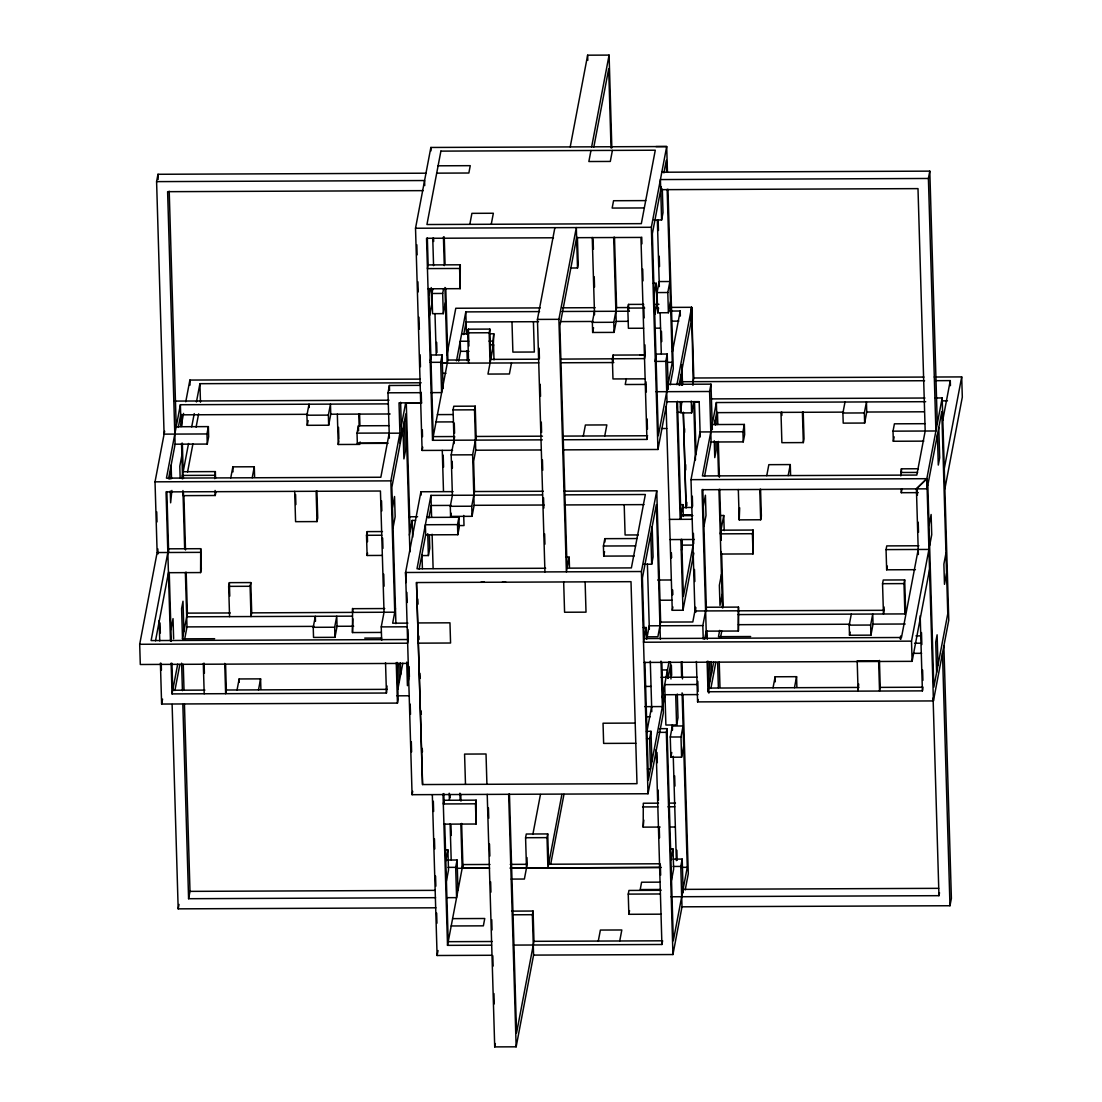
<?xml version="1.0" encoding="UTF-8"?>
<svg xmlns="http://www.w3.org/2000/svg" width="1102" height="1102" viewBox="0 0 1102 1102"><rect width="100%" height="100%" fill="white"/><g stroke="black" fill="none" stroke-linecap="round" stroke-linejoin="round"><path stroke-width="1.5" d="M679.052 385.149L691.216 321.068L691.615 307.306L671.146 307.389M169.212 191.225L176.21 426.75L208.361 426.612L206.969 433.954L164.088 434.133L156.594 181.623L157.985 174.281L425.978 173.193M408.181 663.39L140.298 664.492L139.692 644.284L157.131 552.543L155.024 481.836L164.653 431.199M388.014 403.883L180.384 404.737L166.443 478.13L380.837 477.249L389.199 433.21L399.916 433.169L390.852 480.871L394.75 612.189L251.711 612.864L250.994 616.569L250.099 586.278L250.801 582.572L229.368 582.655L228.665 586.36L229.574 616.624M168.537 478.805L175.108 444.189L167.614 191.679L423.168 190.632M178.304 427.411L180.687 414.834L307.61 414.311M181.348 425.083L183.552 413.415M185.77 401.734L189.888 380.066L420.096 379.116M181.885 455.236L179.791 466.242L180.149 478.02M181.885 478.571L188.552 443.486M191.707 426.873L194.241 413.581M196.445 401.954L199.917 383.689L421.171 382.78M155.506 640.841L168.441 572.696L200.605 572.572L201.308 568.894L200.702 548.7L168.537 548.824L151.112 640.579L408.277 639.532L407.974 629.421M183.552 493.145L183.084 495.638L215.248 495.501L215.951 491.795M187.574 471.987L192.946 443.748M196.101 427.135L198.622 413.856M170.948 629.628L173.028 618.621L173.634 638.829M175.108 444.189L207.272 444.065L208.664 436.723L208.361 426.612M397.051 662.385L398.153 699.412L397.45 703.09L161.622 704.04L162.559 699.109M387.036 685.995L386.43 693.034L172.036 693.902L177.697 664.134M214.656 638.719L182.505 638.857L187.381 613.125L186.169 572.158M200.605 572.572L200.702 548.7M214.752 478.667L215.345 471.601L183.194 471.725L182.34 443.114M174.901 690.541L179.86 664.451M184.599 639.504L186.996 626.9L185.37 572.42M230.759 477.869L232.853 466.849L254.286 466.766L254.59 476.863M252.206 477.772L254.286 466.766M435.869 907.8L178.18 908.847L179.02 904.439M225.593 664.768L226.337 690.017L225.635 693.681L224.739 663.39M435.579 897.689L188.594 898.709L189.999 891.366L184.433 703.971M237.054 689.976L239.148 678.956L260.582 678.873L260.885 688.97M328.671 425.22L328.368 415.123L330.462 404.117L330.765 414.214L328.671 425.22L307.238 425.317L306.935 415.22L309.028 404.2L309.125 407.575M307.238 425.317L308.133 420.592M258.502 689.88L260.582 678.873M294.689 491.368L295.584 521.673L317.018 521.59L317.72 517.912L316.921 490.982M360.147 441.957L359.679 444.409L338.231 444.492L338.934 440.828M334.967 637.328L334.664 627.231L336.757 616.225L337.06 626.322L334.967 637.328L313.533 637.424L313.23 627.313L315.324 616.307L315.475 621.363M387.808 443.321L357.337 443.445L357.034 433.141L358.425 425.799L388.896 425.675M452.578 450.319L422.121 450.442L415.523 228.238L430.868 147.461L666.696 146.538L667.454 172.174M389.35 438.169L388 392.808L389.392 385.48L420.275 385.342M382.353 555.422L367.118 555.491L366.511 535.297L367.214 531.619L382.449 531.563M440.896 151.098L426.942 224.532L641.336 223.651L655.277 150.216L440.883 151.126M381.251 632.438L352.475 632.562L352.874 618.787M367.118 555.491L367.586 553.039M428.141 264.921L427.438 268.599L459.603 268.461L460.292 264.797L428.141 264.921L427.342 237.991M401.321 425.827L405.591 403.346M429.036 295.226L430.235 288.931M445.387 302.637L443.293 313.643L432.563 313.684L431.97 293.49L432.866 288.765M392.45 507.512L394.544 496.506L395.15 516.7L393.056 527.706M429.642 315.434L431.736 304.414L431.226 287.581M443.293 313.643L442.687 293.449L443.583 288.724M430.262 360.864L431.378 354.996L442.095 354.954L443.1 388.62M381.65 640.372L381.251 626.9L384.033 612.23L380.438 491.024L166.044 491.891L170.466 640.978M422.121 450.442L422.741 447.15M430.882 392.643L441.599 392.587L440.704 362.296L442.095 354.954M395.453 608.511L392.67 623.195L407.892 623.126M409.393 535.117L412.189 520.433L415.564 520.419M469.824 224.353L471.904 213.347L493.352 213.251L491.258 224.257M453.087 491.63L420.923 491.754L405.591 572.489L405.894 582.6M446.833 355.354L455.787 308.257L540.09 307.913M428.044 288.793L460.195 288.669L460.292 264.797M542.308 439.85L432.535 440.304L447.894 360.037L445.773 288.228M542.432 494.922L430.951 495.377L417.011 568.784L545.642 568.26M456.517 360.822L465.802 311.894L539.553 311.59M419.159 569.1L425.675 534.842L425.372 524.745L457.523 524.607L458.928 517.265L426.763 517.403M428.885 517.912L431.254 505.487L451.035 505.405M458.666 361.139L460.526 351.345L460.237 341.248L468.694 341.221M463.722 334.567L466.105 321.991L538.534 321.688M397.85 689.315L402.809 663.211M408.277 639.532L407.575 643.196L139.692 644.284M454.079 443.583L453.074 409.916L453.776 406.239L475.21 406.156L476.216 439.822M468.612 363.15L467.716 332.845L468.419 329.181L489.853 329.085L490.748 359.39L538.782 359.197M467.827 332.845L468.529 329.181M422.273 555.573L428.389 555.546L429.78 548.217L429.381 534.745M408.814 678.336L407.423 685.678L406.721 662.109M542.473 436.185L476.119 436.461L472.634 454.809L474.122 505.308L472.028 516.315L450.594 516.411L450.291 506.3L452.385 495.294L451.186 454.892L454.671 436.544L433.238 436.626M450.594 516.411L451.186 513.256M472.028 516.315L471.739 506.217L474.521 491.533L473.626 461.242L475.72 450.222L474.521 409.82L475.21 406.156M490.059 363.054L489.164 332.763L489.853 329.085M492.539 346.166L493.779 333.782L490.404 333.796M490.238 344.719L493.544 344.706L487.966 374.074L509.399 373.977L511.493 362.971M425.675 534.842L457.826 534.704L459.217 527.376L458.928 517.265M493.241 348.287L493.779 333.782M661.847 662.495L663.349 712.994L648.017 793.743L412.079 794.694L412.713 791.332M544.939 571.924L537.445 319.415L554.885 227.673M570.216 146.897L587.642 55.183L609.089 55.1L611.844 147.861M445.814 860.882L447.908 849.876L444.85 849.89M446.42 881.077L448.514 870.07L447.908 849.876M491.671 955.269L437.095 955.503L438.031 950.558M565.877 557.171L569.169 557.157L566.387 571.842L558.893 319.332L576.318 227.577L577.517 267.979L570.919 268.006M590.961 150.519L588.867 161.526L610.301 161.443L612.395 150.423M591.664 146.814L609.089 55.1M447.398 897.675L456.586 897.648L455.677 867.343L457.082 860.001L447.894 860.042M593.854 146.938L608.69 68.875L611.031 147.957M491.52 945.172L447.522 945.351L462.868 864.574L489.949 864.464M475.485 803.813L476.174 800.148L444.023 800.272L443.321 803.95L475.485 803.813L476.078 824.021L443.927 824.144M577.517 267.979L578.219 264.315L577.42 237.385M476.078 824.021L476.174 800.148M613.69 237.357L616.183 321.371L614.09 332.391L592.656 332.473L592.353 322.376L594.446 311.37M592.656 332.473L593.551 327.762M583.302 436.02L585.396 425.014L606.844 424.917L604.75 435.937M614.09 332.391L613.786 322.28L616.583 307.61L614.489 237.178M644.932 344.857L645.235 354.954L613.07 355.092L612.368 358.756L612.974 378.95L645.125 378.826M655.979 146.58L666.696 146.538L651.351 227.274L657.949 449.478L563.397 449.864M526.481 868.018L525.585 837.727L526.288 834.021L547.722 833.925L548.617 864.23L660.098 863.775M643.623 328.231L628.402 328.286L627.796 308.092L628.498 304.414L643.733 304.359M526.976 857.576L527.183 864.312L524.387 879.038L511.19 879.093M532.858 834.407L540.448 794.514M511.631 911.12L533.079 911.037L532.376 914.701L533.575 955.103L516.149 1046.817L494.715 1046.9L495.349 1043.566M661.269 186.734L652.356 233.707L658.349 435.717L672.289 362.31L667.151 189.337M663.9 172.89L666.297 160.313L666.655 172.256M626.349 378.633L625.233 384.515L645.538 384.433M653.954 220.001L661.613 219.973L663.005 212.631L662.316 189.062M561.882 794.432L547.914 867.935L547.019 837.63L547.722 833.925M634.187 555.987L603.717 556.111L603.414 546.013L604.819 538.671L636.97 538.547M603.717 556.111L604.557 551.716M654.147 294.303L656.241 283.297L653.183 283.31M645.235 354.954L644.532 358.618L561.07 359.1M657.081 292.567L659.175 281.561L669.892 281.52L667.798 292.526L668.404 312.72L657.674 312.761L657.081 292.567L667.798 292.526M533.079 911.037L533.974 941.328L516.549 1033.042L509.455 794.074M654.753 314.511L656.847 303.505L656.241 283.297M550.669 864.326L563.976 794.266M657.674 312.761L658.583 308.05M668.404 312.72L670.498 301.714M562.888 439.767L646.929 439.422L647.397 436.984M665.815 361.373L667.206 354.031L656.489 354.073L655.098 361.415L665.815 361.373L667.013 401.775L657.949 449.478M672.454 351.786L680.196 311.012L670.044 311.053M670.236 384.805L673.281 368.743L667.964 189.268M648.017 793.743L641.419 571.525L656.751 490.789L563.921 491.175M676.917 384.667L691.615 307.306L693.227 385.039M681.697 384.86L682.303 381.719L924.564 380.727M644.023 564.252L651.681 564.224L653.073 556.882L652.177 526.577M677.468 412.355L680.54 412.341L681.835 401.638M643.237 627.561L646.309 627.548L643.513 642.232L911.506 641.144L928.931 549.43L886.049 549.609L886.655 569.803L915.418 569.693M692.524 384.818L693.819 378L691.615 307.306L691.216 321.068M680.609 406.197L680.802 412.919L691.629 412.878L693.723 401.872L698.861 401.858M598.29 941.067L600.383 930.06L621.817 929.978L619.723 940.984M656.751 490.789L660.649 622.093L657.866 636.777L647.149 636.818L649.243 625.812L702.828 625.592L706.327 607.243L738.478 607.106L738.381 631.019L706.217 631.143L704.674 639.284M679.906 504.675L682.965 504.661L680.168 519.345L676.683 401.679M884.052 606.954L884.148 610.315L694.907 610.963L691.009 479.659L700.073 431.943L742.955 431.764L744.346 424.435L712.181 424.559M704.577 476.257L711.093 441.998L709.592 391.499L710.983 384.157L668.101 384.336M646.681 732.706L651.64 706.616M681.711 548.286L682.166 540.09M681.477 550.105L682.413 545.132L693.144 545.091L683.378 596.471L681.683 539.236M693.847 553.052L682.978 610.246L672.261 610.288L672.895 606.94M647.439 768.976L650.497 768.962L649.601 738.657L650.993 731.315L646.406 731.329M925.68 401.693L716.369 402.547L702.429 475.94L916.809 475.058L925.184 431.02L917.994 188.621L660.718 189.668M662.206 697.676L669.024 661.806M714.44 424.38L716.672 412.644L843.581 412.12M660.126 827.065L643.196 827.134L643.293 803.234L658.528 803.165M661.007 661.117L662.357 706.575L648.417 779.968L644.918 662.178M662.812 706.148L664.988 694.728L698.007 694.591M668.087 678.419L670.567 665.374M661.007 914.178L628.856 914.302L628.25 894.108L628.953 890.444L661.104 890.306M703.324 506.245L705.418 495.225L706.01 515.433L703.916 526.439M643.196 827.134L643.802 820.067M628.856 914.302L629.545 910.638M533.575 955.103L672.936 954.539L666.338 732.334L667.027 728.656L659.382 728.684M670.264 737.018L672.358 726.011L683.075 725.956L680.981 736.976L681.587 757.17L670.87 757.212L670.264 737.018L680.981 736.976M697.277 684.494L664.685 684.631L665.883 725.033L676.6 724.978L678.005 717.65L677.303 694.081M670.87 757.212L671.765 752.501M720.322 515.516L723.752 515.502L720.267 533.85L752.418 533.712L753.121 530.048L720.956 530.172M681.587 757.17L683.681 746.164M721.328 551.606L720.86 554.044L753.024 553.92L753.121 530.048M711.093 441.998L743.244 441.874L744.649 434.532L744.346 424.435M674.755 806.774L667.977 806.829M721.466 574.252L719.372 585.258L719.978 605.453L722.058 594.446M935.295 397.987L942.182 397.96L948.767 620.164L933.422 700.927L697.594 701.891L698.062 699.453M675.347 827.01L670.278 827.023M670.925 859.959L673.019 848.953L669.961 848.967M760.559 489.164L761.358 516.108L760.669 519.772L739.222 519.868L739.676 507.774M671.531 880.167L673.625 869.147L673.019 848.953M922.87 688.433L922.402 690.871L708.021 691.753L713.683 661.944M719.675 630.372L718.476 636.667L750.641 636.529M513.491 945.089L661.916 944.483L662.605 940.805L533.974 941.328M710.873 688.392L715.832 662.274M720.57 637.328L721.769 631.033M672.936 954.539L682 906.822L680.788 866.42L682.193 859.078L673.005 859.119M682.097 692.855L687.276 867.329L673.322 940.764L667.027 728.656M738.478 607.106L738.381 631.019M685.224 889.837L688.282 873.762L682.951 694.288M766.744 475.678L768.838 464.672L790.272 464.576L790.575 474.687M788.178 475.596L790.272 464.576M780.987 412.382L781.883 442.687L803.317 442.591L804.019 438.927L803.22 411.983M773.039 687.786L775.133 676.78L796.567 676.683L796.87 686.78M864.643 423.044L864.354 412.933L866.447 401.927L866.737 412.024L864.643 423.044L843.209 423.127L842.906 413.03L845 402.023M794.473 687.689L796.567 676.683M923.793 441.131L893.323 441.255L893.019 431.157L935.901 430.978L928.407 178.469L929.799 171.141L661.806 172.229M870.938 635.151L870.649 625.041L872.743 614.034L873.032 624.131L870.938 635.151L849.504 635.234L849.201 625.137L851.295 614.117M849.504 635.234L850.097 632.093M893.019 431.157L894.411 423.815L924.881 423.691M893.323 441.255L894.163 436.847M858.692 684.067L858.086 691.133L857.191 660.842L878.625 660.745L879.534 691.05L880.236 687.345L879.437 660.415M886.049 549.609L886.752 545.903L918.916 545.765M900.802 475.871L901.395 468.832L918.324 468.763M884.148 610.315L883.46 613.993L882.55 583.688L883.253 580.024L904.687 579.928L905.596 610.232L904.894 613.91L738.092 614.585M886.655 569.803L887.358 566.097M918.228 492.635L901.298 492.704L902.001 489.026M918.365 554.526L916.409 488.875L926.837 478.695L942.182 397.96M904.894 613.91L903.998 583.605L904.687 579.928M927.829 485.155L941.783 411.721L947.775 613.731L933.821 687.166L927.829 485.114M900.141 638.898L900.706 635.964L900.802 639.325M918.214 549.471L901.477 637.507L644.215 638.568L642.411 577.958L656.365 504.564L660.36 639.229M942.706 420.509L950.282 380.617L934.854 380.686M929.027 525.516L931.121 514.51L931.727 534.718L929.633 545.724M944.276 468.653L961.702 376.912L934.234 377.022M644.119 662.44L912.112 661.338L929.523 569.624M944.869 488.861L962.308 397.106L961.702 376.912M945.971 553.121L943.877 564.141L944.483 584.335L946.577 573.329M670.98 896.766L938.959 895.678L939.524 892.744M682 906.822L949.979 905.734L951.384 898.392L943.877 645.882M916.423 488.833L926.837 478.695L933.422 700.927M480.927 582.283L484.343 582.076M502.36 582.2L505.708 581.994M438.1 165.81L470.251 165.672L468.86 173.014L436.695 173.152M156.594 181.623L424.587 180.535L424.738 185.577M928.407 178.469L660.415 179.571L661.613 219.973M645.703 200.605L613.552 200.729L612.161 208.071L644.312 207.947M415.523 228.238L651.351 227.274M553.466 237.784L426.543 238.294L432.535 440.304M431.97 293.49L442.687 293.449M655.58 304.304L658.955 304.29M562.447 307.83L595.135 307.692M616.583 307.61L628.512 307.554M627.796 308.092L644.725 308.023M654.877 307.981L658.266 307.968M561.855 311.494L629.421 311.219M537.445 319.415L558.893 319.332M560.684 321.605L593.041 321.467M616.183 321.371L628.03 321.329M672.041 321.15L678.804 321.123M592.353 322.376L613.786 322.28M655.483 328.176L660.553 328.162M467.716 332.845L489.164 332.763M461.628 333.906L468.391 333.878M488.999 341.124L492.387 341.11M460.526 351.345L468.997 351.318M639.67 355.188L644.753 355.161M447.894 360.037L469.438 359.955M429.987 362.338L440.704 362.296M441.062 363.205L538.782 362.861M560.959 362.765L613.814 362.558M667.702 362.338L672.289 362.31M442.894 373.316L445.952 373.303M693.819 378L923.931 377.063M388 392.808L420.592 392.684M655.993 391.72L709.592 391.499M173.813 401.087L388.978 400.205M711.506 398.896L924.964 398.029M421.033 402.781L399.02 402.864L400.219 443.266M667.013 401.775L699.178 401.638L700.225 436.998M406.335 403.043L421.763 402.988M942.32 400.852L947.458 400.839M453.074 409.916L474.521 409.82M330.765 414.214L390.136 413.98M866.737 412.024L924.289 411.79M306.935 415.22L328.368 415.123M437.411 414.614L452.647 414.545M842.906 413.03L864.354 412.933M436.02 421.956L452.95 421.887M661.806 428.499L666.751 428.485M357.034 433.141L389.199 433.017M562.888 436.103L647.632 435.758M357.337 443.238L387.808 443.114M475.72 450.222L541.041 449.96M451.186 454.892L472.634 454.809M182.491 475.43L214.642 475.306M900.692 472.496L917.622 472.427M155.024 481.836L390.852 480.871M691.009 479.659L926.837 478.695L927.126 488.833L702.029 489.715L706.41 637.879M474.521 491.533L543.286 491.258M564.734 494.839L645.345 494.509L631.391 567.902L567.075 568.164L559.885 325.765L576.621 237.688L640.937 237.426L646.929 439.422M474.122 505.308L544.044 505.019M564.513 504.936L643.995 504.62M450.291 506.3L471.739 506.217M682.813 507.499L692.084 507.457M682.965 514.827L692.235 514.799M409.021 516.783L417.603 516.742M680.871 515.667L692.882 515.626M669.451 519.386L692.028 519.29M458.928 525.571L464.011 525.558L463.708 515.447M366.511 535.297L381.747 535.228M638.292 534.938L625.096 534.993L624.2 504.688M670.057 539.581L694.37 539.484M603.414 546.013L635.578 545.889M157.131 552.543L199.999 552.364M641.419 571.525L405.591 572.489L412.079 794.694M657.715 580.038L671.256 579.983M416.501 582.545L631.005 581.677L636.997 783.674L422.493 784.555L416.501 582.545L422.603 784.555M228.665 586.36L250.099 586.278M882.55 583.688L903.998 583.605M660.002 600.232L671.958 600.191M384.736 608.552L352.571 608.69L352.475 632.562M187.381 613.125L230.263 612.96M186.693 616.803L351.993 616.156M417.81 622.947L449.96 622.823L450.566 643.017L418.402 643.155M660.649 622.093L692.814 621.969L695.596 607.285L695.748 612.34M186.996 626.9L314.153 626.377M336.496 626.294L353.673 626.225M738.395 624.682L849.876 624.228M873.032 624.131L905.197 624.007M313.23 627.313L334.664 627.231M381.251 626.9L406.969 626.804M849.201 625.137L870.649 625.041M364.734 638.113L381.664 638.044M915.941 635.895L921.01 635.882M418.994 639.477L418.898 636.116M914.55 643.237L921.313 643.21M913.145 653.348L921.616 653.307M662.398 669.961L667.481 669.947L667.729 678.364M661.007 677.303L696.96 677.165M645.951 686.436L651.034 686.408M204.903 690.1L172.738 690.238L171.94 663.294M226.337 690.017L387.133 689.356M708.71 688.075L858.789 687.428M880.222 687.386L923.104 687.207M396.995 695.817L409.007 695.775M644.863 706.644L662.357 706.575M646.791 716.741L650.221 716.727M635.193 723.077L603.042 723.215L603.634 743.409L635.799 743.285M658.679 732.362L666.338 732.334M646.543 738.671L649.601 738.657M668.694 803.124L675.457 803.096M642.59 806.939L657.825 806.884M525.585 837.727L547.019 837.63M510.254 864.381L527.183 864.312M448.032 867.37L455.677 867.343M673.143 866.461L680.788 866.42M462.165 868.252L489.247 868.142M511.245 868.045L661.117 867.439L509.992 868.087M681.146 867.357L687.276 867.329M456.035 868.307L489.605 868.169M660.222 882.151L641.598 882.22L640.207 889.562L660.525 889.479M189.999 891.366L435.262 890.361M683.088 889.383L938.642 888.336M628.25 894.108L660.415 893.97M512.582 914.784L532.376 914.701M452.591 918.641L484.756 918.503L483.365 925.845L451.2 925.969M492.222 941.507L448.211 941.687L444.726 823.841M441.062 363.219L447.178 363.233L444.933 287.484M950.282 380.617L950.434 385.672M938.794 427.424L939.689 457.729L938.298 465.072L937.403 434.767M929.799 171.141L937.292 423.636M942.486 653.224L949.979 905.734M938.009 665.112L937.113 634.807L935.722 642.149L936.617 672.44M933.091 697.965L938.959 895.678M917.208 488.53L917.401 495.308M918.214 522.196L918.503 532.335M921.492 632.548L921.837 644.532M922.608 670.099L922.897 680.375M920.184 615.77L922.402 690.871M911.506 641.144L912.112 661.338M901.395 468.832L901.491 472.193M901.202 489.329L901.298 492.704M802.421 412.286L803.317 442.591M781.786 412.079L781.883 415.44M775.133 676.78L775.285 681.821M759.774 489.467L760.669 519.772M752.418 533.712L753.024 553.92M742.955 431.764L743.244 441.874M738.326 489.563L739.222 519.868M723.752 515.502L724.207 530.641M717.471 412.382L717.815 424.339M718.325 441.406L719.386 477.262M719.744 489.205L721.259 540.269M721.658 553.741L723.256 607.615M716.369 402.547L717.016 424.587M717.526 441.668L718.545 475.802M718.945 489.467L722.457 607.918M715.267 419.986L715.418 425.028M715.928 441.861L716.176 450.277L714.771 457.619L714.275 440.786M710.983 384.157L712.333 429.615M719.234 661.916L719.978 687.166M717.636 662.522L718.38 687.772M711.162 661.586L711.506 673.363M709.564 662.192L710.115 680.705M702.828 489.412L706.423 610.604M707.016 630.812L707.264 639.27M707.925 661.117L708.861 693.13M707.112 661.448L708.021 691.753M702.828 625.592L703.241 639.064M694.522 401.61L696.092 454.479M693.723 401.872L695.445 459.92M691.285 401.1L691.629 412.878M692.304 496.189L692.607 506.286M693.406 533.354L693.709 543.672M694.48 569.458L694.839 581.498M697.8 681.353L698.089 691.491M696.395 661.489L697.594 701.891M684.604 428.719L684.604 432.383M685.678 464.672L685.72 469.948M686.794 502.333L686.78 505.79M682.51 385.08L681.904 364.886L682.4 385.08M686.147 507.76L683.309 412.162L686.036 507.76M680.196 311.012L680.347 316.067M681.036 374.694L681.325 384.805M679.631 382.036L679.741 385.411M680.237 402.244L680.54 412.341M682.965 504.661L683.309 516.439M677.482 401.293L680.967 519.042M680.884 539.539L682.978 610.246M681.986 661.806L682.496 678.901M681.188 662.068L681.642 677.454M667.206 354.031L668.253 389.392M682.193 859.078L683.185 892.758M671.352 552.749L671.504 557.805M675.705 694.687L676.6 724.978M671.256 552.749L671.407 557.805M666.104 406.597L672.261 610.288M658.156 220.193L658.459 230.483M659.23 256.229L659.533 266.532M661.462 331.33L661.765 341.592M671.366 665.222L671.669 675.43M674.644 775.863L674.947 786.084M676.862 850.234L677.151 860.331M657.343 220.097L659.327 286.603M660.112 313.009L661.31 353.811M670.457 661.999L670.966 678.997M672.33 724.992L672.482 730.103M673.253 756.303L676.352 860.634M650.786 533.919L651.681 564.224M641.736 237.123L641.929 243.845M642.686 269.108L643.031 280.886M643.775 306.136L644.133 317.927M646.034 381.884L646.323 391.995M647.122 418.925L647.425 429.022M657.012 752.459L657.315 762.694M658.128 790.01L658.431 800.259M659.244 827.574L659.547 837.809M660.36 865.056L660.663 875.153M656.131 749.567L661.916 944.483M647.397 564.072L649.34 629.173M650.29 661.159L651.792 711.658M650.993 731.315L651.902 761.62M646.309 627.548L646.654 639.339M628.498 304.414L628.691 311.15M613.07 355.092L613.263 361.814M604.819 538.671L604.915 542.046M587.642 55.183L587.793 60.334M593.096 238.982L593.413 249.286M594.226 276.781L594.529 287.085M592.242 237.44L594.543 314.731M585.121 581.856L586.016 612.161L564.582 612.244L563.673 581.952M569.169 557.157L569.472 567.255M539.112 348.191L539.415 358.508M540.187 384.295L540.531 396.334M541.302 422.121L541.605 432.439M542.418 459.947L542.735 470.265M543.548 497.773L543.851 508.077M544.622 533.864L544.925 544.181M533.423 321.715L534.332 352.02L512.885 352.103L511.989 321.798M508.656 794.308L516.149 1046.817M493.544 344.706L493.999 359.858M488.434 807.918L488.737 818.235M489.495 844.022L489.853 856.047M490.624 881.834L490.927 892.152M491.74 919.66L492.043 929.978M492.814 955.765L493.117 966.082M493.944 993.591L494.247 1003.908M486.919 784.293L486.023 753.988L464.576 754.085L465.485 784.376M487.222 794.39L494.715 1046.9M468.419 329.181L468.915 346.014M465.802 311.894L466.463 333.768M466.959 350.601L467.262 360.712M459.603 268.461L460.195 288.669M457.523 524.607L457.826 534.704M454.272 423.072L454.575 433.182M452.192 461.325L452.385 468.061M444.244 236.93L445.056 264.287M460.774 794.253L460.967 801.113M461.642 823.428L462.964 867.949M443.431 236.985L444.285 265.596M459.933 793.178L460.14 799.997M460.843 823.897L462.165 868.28M457.082 860.001L457.977 890.306M443.211 455.181L443.569 467.124M442.274 450.387L443.486 491.313M430.868 147.461L430.965 150.891M433.554 238.06L433.665 241.476M436.654 342.323L436.957 352.585M450.057 794.418L450.153 797.848M450.966 825.191L451.269 835.44M432.755 238.266L433.568 265.651M434.987 313.574L436.213 354.665M449.217 793.22L449.409 800.052M450.126 823.952L451.186 859.794M428.843 288.49L433.334 440.001M443.817 793.55L444.12 803.647M443.018 793.853L447.522 945.351M430.951 495.377L431.598 517.265M432.108 534.25L433.114 568.48M427.741 533.671L428.389 555.546M416.818 244.768L417.121 254.865M417.92 281.809L418.223 291.906M418.967 317.183L419.325 329.126M420.082 354.734L420.441 366.69M421.198 392.298L421.501 402.533M422.314 429.849L422.521 436.681M433.334 801.237L433.637 811.471M434.436 838.76L434.739 848.981M435.552 876.076L435.855 886.173M436.654 913.103L436.943 923.214M432.328 794.831L437.095 955.503M420.923 491.754L421.033 495.17M421.997 555.036L422.397 568.687M417.796 599.075L418.057 604.13M420 673.336L420.261 678.46M421.116 710.9L421.322 714.303M422.231 748.451L422.438 751.867M412.189 520.433L412.685 537.266M406.294 403.552L410.096 531.439M409.903 551.95L405.798 413.911L391.857 487.304L395.907 623.663M404.406 421.253L405.302 451.558L403.911 458.887L403.015 428.595M406.872 592.394L407.175 602.491M409.076 666.558L409.379 676.793M410.192 704.109L410.495 714.358M411.308 741.674L411.611 751.908M400.618 402.258L401.61 435.937M400.288 662.853L400.646 674.631M398.69 663.459L399.241 681.973M389.392 385.48L389.543 390.494M396.252 662.688L397.45 703.09M381.54 500.818L381.829 510.915M382.642 538.065L382.945 548.383M383.716 574.17L384.075 586.209M385.535 662.729L386.43 693.034M367.214 531.619L367.517 541.716M359.569 413.801L359.927 425.579M358.784 414.104L359.128 425.882M358.425 425.799L358.577 430.854M352.571 608.428L352.668 612.051M338.534 427.356L338.879 439.133M337.336 414.187L338.231 444.492M316.122 491.285L317.018 521.59M295.584 494.44L295.873 504.537M250.801 582.572L251.711 612.864M232.853 466.849L233.004 471.904M239.148 678.956L239.244 682.331M229.368 582.655L229.767 596.127M215.345 471.601L215.551 478.323M215.097 490.445L215.248 495.501M206.969 433.954L207.272 444.065M199.917 383.689L200.468 402.202M204.104 663.17L204.393 673.267M203.305 663.473L204.201 693.778M189.888 380.066L190.04 385.108M181.486 414.49L181.844 426.281M183.29 475.086L183.387 478.461M183.896 495.335L185.508 549.967M180.384 404.737L181.031 426.612M181.541 443.417L182.588 478.805M182.946 490.542L184.654 548.548M183.896 631.515L183.001 601.21L181.596 608.552L182.505 638.857M183.263 664.423L184.02 690.21M181.61 663.17L182.422 690.678M182.836 704.426L188.594 898.709M171.127 465.182L171.526 478.654M171.871 490.431L170.631 502.815L170.273 491.037M169.722 472.524L169.928 479.26M157.985 174.281L158.151 179.433M166.843 491.588L168.647 552.198M169.24 572.393L171.292 641.419M171.127 663.17L172.036 693.902M172.119 704.44L178.18 908.847M156.718 511.838L157.021 521.935M157.82 548.879L157.972 553.92M160.024 622.947L160.327 633.044M161.223 663.349L161.415 670.071M159.143 620.495L159.749 640.951M160.41 663.115L161.622 704.04M406.087 575.712L405.591 572.489L406.032 575.712M672.606 594.832L672.454 589.777L672.495 594.832"/></g></svg>
